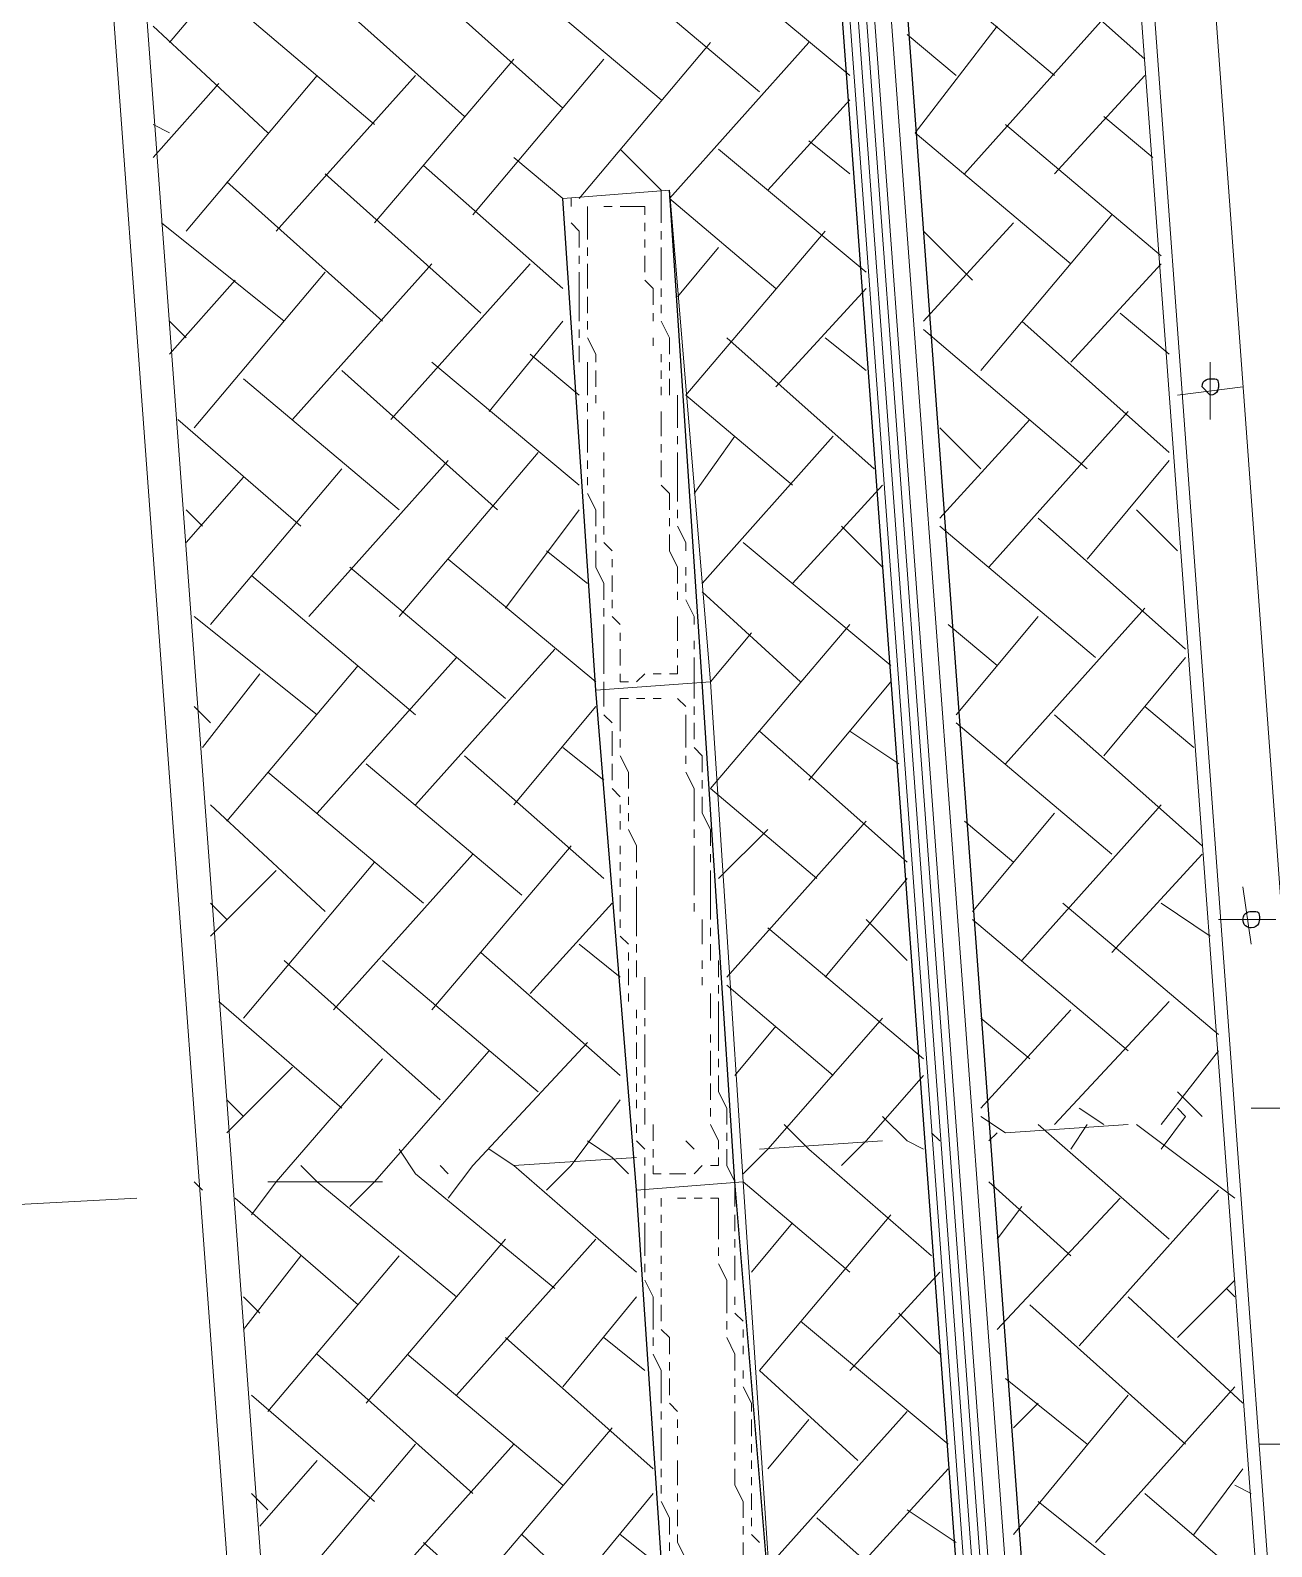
# Model space of a CAD drawing. Header units: millimetres. Extents: x 2928 to 3112, y 1220 to 1280.
# Drawn here: x 2999.112 to 2999.617, y 1264.229 to 1264.846 of the extents above; entities that cross this region are included whole.
import ezdxf

# ---------------------------------------------------------------- set-up
doc = ezdxf.new("R2010")
doc.units = ezdxf.units.MM

msp = doc.modelspace()

# ---------------------------------------------------------------- linework, layer by layer
at = {"color": 252, "linetype": 'Continuous', "lineweight": 5, "true_color": 0x989898}
for points in [[(3000.5255, 1266.90065), (2999.21881, 1266.80732), (2999.00214, 1266.79065), (2999.01881, 1266.58065), (2999.35881, 1261.95725), (3000.88217, 1262.07059), (3002.40886, 1262.18392), (3002.06885, 1266.80399), (3002.05218, 1267.01399), (3001.83885, 1266.99732)], [(3000.52883, 1266.88732), (2999.22548, 1266.79065), (2999.01881, 1266.77732), (2999.03214, 1266.57398), (2999.37215, 1261.97392), (3000.88217, 1262.08392), (3002.39219, 1262.19725), (3002.05552, 1266.79732), (3002.03885, 1266.99732), (3001.83218, 1266.98399)], [(2999.44215, 1266.50398), (2999.75215, 1262.30392), (3000.85883, 1262.38726), (3001.96552, 1262.47059), (3001.65885, 1266.66398), (3000.54883, 1266.58398)], [(2999.33881, 1264.77396), (2999.33881, 1264.77396)], [(2999.36881, 1264.37062), (2999.36881, 1264.37062)]]:
    msp.add_lwpolyline(points, close=True, dxfattribs=at)
at = {"color": 7, "linetype": 'Continuous', "lineweight": -2, "true_color": 0x000007}
for points in [[(3001.97552, 1264.02061), (3001.76885, 1266.80065), (3000.54216, 1266.71065), (2999.31215, 1266.62065), (2999.51548, 1263.85728)], [(2999.34215, 1266.57065), (2999.54215, 1263.86061), (2999.54215, 1263.86061)]]:
    msp.add_lwpolyline(points, dxfattribs=at)
at = {"color": 7, "linetype": 'Continuous', "lineweight": 9, "true_color": 0x000007}
for points in [[(3000.54883, 1266.58065), (2999.44881, 1266.50065), (2999.75549, 1262.31059), (3000.85883, 1262.39392), (3001.96218, 1262.47392), (3001.65218, 1266.66065)], [(3000.55216, 1266.55398), (2999.47548, 1266.47398), (2999.77882, 1262.33726), (3000.8555, 1262.41726), (3001.93552, 1262.49726), (3001.62885, 1266.63398)], [(2999.34215, 1264.57729), (2999.32881, 1264.77729), (2999.37215, 1264.78062), (2999.38881, 1264.58062)], [(2999.35881, 1264.37395), (2999.34215, 1264.57729), (2999.38881, 1264.58062), (2999.40215, 1264.37728)], [(2999.37215, 1264.17395), (2999.35881, 1264.37395), (2999.40215, 1264.37728), (2999.41548, 1264.17728)]]:
    msp.add_lwpolyline(points, close=True, dxfattribs=at)
at = {"color": 9, "linetype": 'Continuous', "lineweight": 5, "true_color": 0xbababa}
for points in [[(2999.31881, 1266.57065), (2999.51882, 1263.85728), (2999.51882, 1263.85728)], [(2999.32215, 1266.57065), (2999.52215, 1263.85728), (2999.52215, 1263.85728)], [(2999.32548, 1266.57065), (2999.52548, 1263.85728), (2999.52548, 1263.85728)], [(2999.32881, 1266.57065), (2999.52882, 1263.85728), (2999.52882, 1263.85728)], [(2999.33548, 1266.57065), (2999.53548, 1263.86061), (2999.53548, 1263.86061)], [(2999.33548, 1266.57065), (2999.53548, 1263.86061), (2999.53548, 1263.86061)], [(2999.34215, 1266.57065), (2999.54215, 1263.86061), (2999.54215, 1263.86061)], [(2999.16881, 1264.84062), (2999.22214, 1264.90396), (2999.22214, 1264.90396)], [(2999.50548, 1264.88729), (2999.56548, 1264.83396), (2999.56548, 1264.83396)], [(2999.38548, 1264.87729), (2999.44548, 1264.82729), (2999.44548, 1264.82729)], [(2999.46548, 1264.88063), (2999.52882, 1264.82729), (2999.52882, 1264.82729)], [(2999.26548, 1264.87063), (2999.32881, 1264.81396), (2999.32881, 1264.81396)], [(2999.30548, 1264.87063), (2999.36881, 1264.81729), (2999.36881, 1264.81729)], [(2999.34548, 1264.87396), (2999.40881, 1264.82062), (2999.40881, 1264.82062)], [(2999.18548, 1264.86396), (2999.25214, 1264.80729), (2999.25214, 1264.80729)], [(2999.22548, 1264.86729), (2999.28881, 1264.81062), (2999.28881, 1264.81062)], [(2999.16214, 1264.84729), (2999.20881, 1264.80396), (2999.20881, 1264.80396)], [(2999.47215, 1264.80396), (2999.50548, 1264.84729), (2999.50548, 1264.84729)], [(2999.49215, 1264.78729), (2999.54882, 1264.85062), (2999.54882, 1264.85062)], [(2999.33548, 1264.77729), (2999.38881, 1264.84062), (2999.38881, 1264.84062)], [(2999.37215, 1264.77729), (2999.42881, 1264.84062), (2999.42881, 1264.84062)], [(2999.46881, 1264.84396), (2999.48881, 1264.82729), (2999.48881, 1264.82729)], [(2999.25214, 1264.76729), (2999.30881, 1264.83396), (2999.30881, 1264.83396)], [(2999.29215, 1264.77062), (2999.34548, 1264.83396), (2999.34548, 1264.83396)], [(2999.17548, 1264.76396), (2999.22881, 1264.82729), (2999.22881, 1264.82729)], [(2999.21214, 1264.76396), (2999.26881, 1264.82729), (2999.26881, 1264.82729)], [(2999.52882, 1264.78729), (2999.56548, 1264.82729), (2999.56548, 1264.82729)], [(2999.16214, 1264.79396), (2999.18881, 1264.82396), (2999.18881, 1264.82396)], [(2999.41215, 1264.78062), (2999.44548, 1264.81729), (2999.44548, 1264.81729)], [(2999.54882, 1264.81062), (2999.56882, 1264.79396), (2999.56882, 1264.79396)], [(2999.16214, 1264.80729), (2999.16881, 1264.80396), (2999.16881, 1264.80396)], [(2999.47215, 1264.80396), (2999.53548, 1264.75062), (2999.53548, 1264.75062)], [(2999.50882, 1264.80729), (2999.57215, 1264.75396), (2999.57215, 1264.75396)], [(2999.35215, 1264.79729), (2999.36881, 1264.78062), (2999.36881, 1264.78062)], [(2999.39215, 1264.79729), (2999.45215, 1264.74729), (2999.45215, 1264.74729)], [(2999.42881, 1264.80062), (2999.44548, 1264.78729), (2999.44548, 1264.78729)], [(2999.27215, 1264.79062), (2999.32881, 1264.74062), (2999.32881, 1264.74062)], [(2999.30881, 1264.79396), (2999.32881, 1264.77729), (2999.32881, 1264.77729)], [(2999.19214, 1264.78396), (2999.25548, 1264.72729), (2999.25548, 1264.72729)], [(2999.23214, 1264.78729), (2999.29548, 1264.73062), (2999.29548, 1264.73062)], [(2999.37215, 1264.77729), (2999.41548, 1264.74062), (2999.41548, 1264.74062)], [(2999.49882, 1264.70729), (2999.55215, 1264.77062), (2999.55215, 1264.77062)], [(2999.16548, 1264.76729), (2999.21548, 1264.72729), (2999.21548, 1264.72729)], [(2999.47548, 1264.72729), (2999.51215, 1264.76729), (2999.51215, 1264.76729)], [(2999.37881, 1264.69729), (2999.43548, 1264.76396), (2999.43548, 1264.76396)], [(2999.47548, 1264.76396), (2999.49548, 1264.74396), (2999.49548, 1264.74396)], [(2999.37548, 1264.73729), (2999.39215, 1264.75729), (2999.39215, 1264.75729)], [(2999.17881, 1264.68396), (2999.23214, 1264.74729), (2999.23214, 1264.74729)], [(2999.21881, 1264.68729), (2999.27548, 1264.75062), (2999.27548, 1264.75062)], [(2999.25881, 1264.68729), (2999.31548, 1264.75062), (2999.31548, 1264.75062)], [(2999.53548, 1264.71062), (2999.57215, 1264.75062), (2999.57215, 1264.75062)], [(2999.16881, 1264.71396), (2999.19548, 1264.74396), (2999.19548, 1264.74396)], [(2999.41548, 1264.70062), (2999.45215, 1264.74062), (2999.45215, 1264.74062)], [(2999.55548, 1264.73062), (2999.57548, 1264.71396), (2999.57548, 1264.71396)], [(2999.16881, 1264.72729), (2999.17548, 1264.72062), (2999.17548, 1264.72062)], [(2999.29881, 1264.69062), (2999.32881, 1264.72729), (2999.32881, 1264.72729)], [(2999.47548, 1264.72396), (2999.54215, 1264.66729), (2999.54215, 1264.66729)], [(2999.51548, 1264.72729), (2999.57548, 1264.67396), (2999.57548, 1264.67396)], [(2999.39548, 1264.72062), (2999.45548, 1264.66729), (2999.45548, 1264.66729)], [(2999.43548, 1264.72062), (2999.45215, 1264.70729), (2999.45215, 1264.70729)], [(2999.27548, 1264.71062), (2999.33548, 1264.66062), (2999.33548, 1264.66062)], [(2999.31548, 1264.71396), (2999.33548, 1264.69729), (2999.33548, 1264.69729)], [(2999.19881, 1264.70396), (2999.26215, 1264.65062), (2999.26215, 1264.65062)], [(2999.23881, 1264.70729), (2999.30215, 1264.65062), (2999.30215, 1264.65062)], [(2999.37881, 1264.69729), (2999.42215, 1264.66062), (2999.42215, 1264.66062)], [(2999.50215, 1264.62729), (2999.55882, 1264.69062), (2999.55882, 1264.69062)], [(2999.17214, 1264.68729), (2999.22214, 1264.64396), (2999.22214, 1264.64396)], [(2999.48215, 1264.64729), (2999.51882, 1264.68729), (2999.51882, 1264.68729)], [(2999.38215, 1264.65729), (2999.39881, 1264.68062), (2999.39881, 1264.68062)], [(2999.38548, 1264.62062), (2999.43881, 1264.68062), (2999.43881, 1264.68062)], [(2999.48215, 1264.68396), (2999.49882, 1264.66729), (2999.49882, 1264.66729)], [(2999.26215, 1264.60729), (2999.31881, 1264.67396), (2999.31881, 1264.67396)], [(2999.18548, 1264.60395), (2999.23881, 1264.66729), (2999.23881, 1264.66729)], [(2999.22548, 1264.60729), (2999.28215, 1264.67062), (2999.28215, 1264.67062)], [(2999.54215, 1264.63062), (2999.57548, 1264.67062), (2999.57548, 1264.67062)], [(2999.17548, 1264.63729), (2999.19881, 1264.66396), (2999.19881, 1264.66396)], [(2999.42215, 1264.62062), (2999.45881, 1264.66062), (2999.45881, 1264.66062)], [(2999.17548, 1264.65062), (2999.18214, 1264.64396), (2999.18214, 1264.64396)], [(2999.30548, 1264.61062), (2999.33548, 1264.65062), (2999.33548, 1264.65062)], [(2999.52215, 1264.64729), (2999.58215, 1264.59395), (2999.58215, 1264.59395)], [(2999.56215, 1264.65062), (2999.57882, 1264.63396), (2999.57882, 1264.63396)], [(2999.44215, 1264.64396), (2999.45881, 1264.62729), (2999.45881, 1264.62729)], [(2999.48215, 1264.64396), (2999.54548, 1264.59062), (2999.54548, 1264.59062)], [(2999.40215, 1264.63729), (2999.46215, 1264.58729), (2999.46215, 1264.58729)], [(2999.28215, 1264.63062), (2999.34215, 1264.58062), (2999.34215, 1264.58062)], [(2999.32215, 1264.63396), (2999.33881, 1264.62062), (2999.33881, 1264.62062)], [(2999.20214, 1264.62395), (2999.26881, 1264.56729), (2999.26881, 1264.56729)], [(2999.24214, 1264.62729), (2999.30548, 1264.57395), (2999.30548, 1264.57395)], [(2999.38548, 1264.61729), (2999.42548, 1264.58062), (2999.42548, 1264.58062)], [(2999.50882, 1264.54729), (2999.56548, 1264.61062), (2999.56548, 1264.61062)], [(2999.17881, 1264.60729), (2999.22881, 1264.56729), (2999.22881, 1264.56729)], [(2999.48881, 1264.56729), (2999.52215, 1264.60729), (2999.52215, 1264.60729)], [(2999.38881, 1264.53729), (2999.44548, 1264.60395), (2999.44548, 1264.60395)], [(2999.38881, 1264.58062), (2999.40548, 1264.60062), (2999.40548, 1264.60062)], [(2999.48548, 1264.60395), (2999.50548, 1264.58729), (2999.50548, 1264.58729)], [(2999.26881, 1264.53062), (2999.32548, 1264.59395), (2999.32548, 1264.59395)], [(2999.19214, 1264.52395), (2999.24548, 1264.58729), (2999.24548, 1264.58729)], [(2999.22881, 1264.52729), (2999.28548, 1264.59062), (2999.28548, 1264.59062)], [(2999.54882, 1264.55062), (2999.58215, 1264.59062), (2999.58215, 1264.59062)], [(2999.18214, 1264.55395), (2999.20548, 1264.58395), (2999.20548, 1264.58395)], [(2999.42881, 1264.54062), (2999.46215, 1264.58062), (2999.46215, 1264.58062)], [(2999.17881, 1264.57062), (2999.18548, 1264.56395), (2999.18548, 1264.56395)], [(2999.30881, 1264.53062), (2999.34215, 1264.57062), (2999.34215, 1264.57062)], [(2999.52882, 1264.56729), (2999.58882, 1264.51395), (2999.58882, 1264.51395)], [(2999.56548, 1264.57062), (2999.58548, 1264.55395), (2999.58548, 1264.55395)], [(2999.48881, 1264.56395), (2999.55215, 1264.51062), (2999.55215, 1264.51062)], [(2999.40881, 1264.56062), (2999.46881, 1264.50729), (2999.46881, 1264.50729)], [(2999.44548, 1264.56062), (2999.46548, 1264.54729), (2999.46548, 1264.54729)], [(2999.28881, 1264.55062), (2999.34548, 1264.50062), (2999.34548, 1264.50062)], [(2999.32881, 1264.55395), (2999.34548, 1264.54062), (2999.34548, 1264.54062)], [(2999.20881, 1264.54395), (2999.27215, 1264.49062), (2999.27215, 1264.49062)], [(2999.24881, 1264.54729), (2999.31215, 1264.49395), (2999.31215, 1264.49395)], [(2999.38881, 1264.53729), (2999.43215, 1264.50062), (2999.43215, 1264.50062)], [(2999.18548, 1264.53062), (2999.23214, 1264.48729), (2999.23214, 1264.48729)], [(2999.51548, 1264.46729), (2999.57215, 1264.53062), (2999.57215, 1264.53062)], [(2999.39548, 1264.46062), (2999.45215, 1264.52395), (2999.45215, 1264.52395)], [(2999.49215, 1264.52395), (2999.51215, 1264.50729), (2999.51215, 1264.50729)], [(2999.49548, 1264.48729), (2999.52882, 1264.52729), (2999.52882, 1264.52729)], [(2999.39215, 1264.50062), (2999.41215, 1264.52062), (2999.41215, 1264.52062)], [(2999.27548, 1264.44729), (2999.33215, 1264.51395), (2999.33215, 1264.51395)], [(2999.19881, 1264.44395), (2999.25214, 1264.50729), (2999.25214, 1264.50729)], [(2999.23548, 1264.44729), (2999.29215, 1264.51062), (2999.29215, 1264.51062)], [(2999.55215, 1264.47062), (2999.58882, 1264.51062), (2999.58882, 1264.51062)], [(2999.18548, 1264.47729), (2999.21214, 1264.50395), (2999.21214, 1264.50395)], [(2999.43548, 1264.46062), (2999.46881, 1264.50062), (2999.46881, 1264.50062)], [(2999.18548, 1264.49062), (2999.19214, 1264.48395), (2999.19214, 1264.48395)], [(2999.31548, 1264.45395), (2999.34881, 1264.49062), (2999.34881, 1264.49062)], [(2999.53215, 1264.49062), (2999.59548, 1264.43729), (2999.59548, 1264.43729)], [(2999.57215, 1264.49062), (2999.59215, 1264.47729), (2999.59215, 1264.47729)], [(2999.45215, 1264.48395), (2999.46881, 1264.46729), (2999.46881, 1264.46729)], [(2999.49548, 1264.48395), (2999.55882, 1264.43062), (2999.55882, 1264.43062)], [(2999.41215, 1264.48062), (2999.47548, 1264.42729), (2999.47548, 1264.42729)], [(2999.29548, 1264.47062), (2999.35215, 1264.42062), (2999.35215, 1264.42062)], [(2999.33548, 1264.47395), (2999.35215, 1264.46062), (2999.35215, 1264.46062)], [(2999.21548, 1264.46729), (2999.27881, 1264.41062), (2999.27881, 1264.41062)], [(2999.25548, 1264.46729), (2999.31881, 1264.41395), (2999.31881, 1264.41395)], [(2999.39548, 1264.45729), (2999.43881, 1264.42062), (2999.43881, 1264.42062)], [(2999.18881, 1264.45062), (2999.23881, 1264.40729), (2999.23881, 1264.40729)], [(2999.52882, 1264.40062), (2999.57548, 1264.45062), (2999.57548, 1264.45062)], [(2999.40215, 1264.38062), (2999.41215, 1264.39062), (2999.45881, 1264.44395)], [(2999.49882, 1264.40729), (2999.53548, 1264.44729), (2999.53548, 1264.44729)], [(2999.49882, 1264.44395), (2999.51882, 1264.42729), (2999.51882, 1264.42729)], [(2999.39881, 1264.42062), (2999.41548, 1264.44062), (2999.41548, 1264.44062)], [(2999.29215, 1264.38395), (2999.33881, 1264.43395), (2999.33881, 1264.43395)], [(2999.21214, 1264.37728), (2999.25548, 1264.42729), (2999.25548, 1264.42729)], [(2999.25214, 1264.37728), (2999.29881, 1264.43062), (2999.29881, 1264.43062)], [(2999.57215, 1264.40062), (2999.59548, 1264.43062), (2999.59548, 1264.43062)], [(2999.19214, 1264.39729), (2999.21881, 1264.42395), (2999.21881, 1264.42395)], [(2999.44215, 1264.38395), (2999.45215, 1264.39395), (2999.47548, 1264.42062)], [(2999.57882, 1264.41395), (2999.58882, 1264.40395), (2999.58882, 1264.40395)], [(2999.19214, 1264.41062), (2999.19881, 1264.40395), (2999.19881, 1264.40395)], [(2999.33215, 1264.38395), (2999.35215, 1264.41062), (2999.35215, 1264.41062)], [(2999.53882, 1264.40729), (2999.54882, 1264.40062), (2999.54882, 1264.40062)], [(2999.41881, 1264.40062), (2999.42881, 1264.39062), (2999.47881, 1264.34728)], [(2999.45881, 1264.40395), (2999.46881, 1264.39395), (2999.47548, 1264.39062)], [(2999.49882, 1264.40395), (2999.50882, 1264.39729), (2999.50882, 1264.39729)], [(2999.52215, 1264.40062), (2999.57548, 1264.35395), (2999.57548, 1264.35395)], [(2999.53548, 1264.39062), (2999.54215, 1264.40062), (2999.54215, 1264.40062)], [(2999.56215, 1264.40062), (2999.60215, 1264.37062), (2999.60215, 1264.37062)], [(2999.57215, 1264.39062), (2999.58215, 1264.40395), (2999.58215, 1264.40395)], [(2999.50215, 1264.39395), (2999.50548, 1264.39729), (2999.50548, 1264.39729)], [(2999.26215, 1264.39062), (2999.26881, 1264.38062), (2999.26881, 1264.38062)], [(2999.29881, 1264.39062), (2999.30881, 1264.38395), (2999.30881, 1264.38395)], [(2999.33881, 1264.39395), (2999.34881, 1264.38728), (2999.34881, 1264.38728)], [(2999.22214, 1264.38395), (2999.22881, 1264.37728), (2999.22881, 1264.37728)], [(2999.28215, 1264.37062), (2999.29215, 1264.38395), (2999.29215, 1264.38395)], [(2999.30881, 1264.38395), (2999.35881, 1264.34062), (2999.35881, 1264.34062)], [(2999.32215, 1264.37395), (2999.33215, 1264.38395), (2999.33215, 1264.38395)], [(2999.34881, 1264.38728), (2999.35548, 1264.38062), (2999.35548, 1264.38062)], [(2999.20214, 1264.36395), (2999.21214, 1264.37728), (2999.21214, 1264.37728)], [(2999.22881, 1264.37728), (2999.28548, 1264.33062), (2999.28548, 1264.33062)], [(2999.24214, 1264.36728), (2999.25214, 1264.37728), (2999.25214, 1264.37728)], [(2999.26881, 1264.38062), (2999.32548, 1264.33395), (2999.32548, 1264.33395)], [(2999.40215, 1264.37728), (2999.44548, 1264.34062), (2999.44548, 1264.34062)], [(2999.50215, 1264.37728), (2999.53548, 1264.34728), (2999.53548, 1264.34728)], [(2999.19548, 1264.37062), (2999.24548, 1264.32728), (2999.24548, 1264.32728)], [(2999.50548, 1264.31728), (2999.55548, 1264.37062), (2999.55548, 1264.37062)], [(2999.53882, 1264.31062), (2999.59548, 1264.37395), (2999.59548, 1264.37395)], [(2999.40881, 1264.30062), (2999.46215, 1264.36395), (2999.46215, 1264.36395)], [(2999.50548, 1264.35395), (2999.51548, 1264.36728), (2999.51548, 1264.36728)], [(2999.40548, 1264.34062), (2999.42215, 1264.36062), (2999.42215, 1264.36062)], [(2999.24881, 1264.28728), (2999.30548, 1264.35395), (2999.30548, 1264.35395)], [(2999.28548, 1264.29062), (2999.34215, 1264.35395), (2999.34215, 1264.35395)], [(2999.19881, 1264.31728), (2999.22214, 1264.34728), (2999.22214, 1264.34728)], [(2999.20881, 1264.28395), (2999.26215, 1264.34728), (2999.26215, 1264.34728)], [(2999.44548, 1264.30062), (2999.48215, 1264.34062), (2999.48215, 1264.34062)], [(2999.57882, 1264.31395), (2999.60215, 1264.33728), (2999.60215, 1264.33728)], [(2999.59882, 1264.33395), (2999.60215, 1264.33062), (2999.60215, 1264.33062)], [(2999.19881, 1264.33062), (2999.20548, 1264.32395), (2999.20548, 1264.32395)], [(2999.32881, 1264.29395), (2999.35881, 1264.33062), (2999.35881, 1264.33062)], [(2999.51882, 1264.32728), (2999.58215, 1264.27062), (2999.58215, 1264.27062)], [(2999.55882, 1264.33062), (2999.60548, 1264.28728), (2999.60548, 1264.28728)], [(2999.42548, 1264.32062), (2999.48548, 1264.27062), (2999.48548, 1264.27062)], [(2999.46548, 1264.32395), (2999.48215, 1264.30728), (2999.48215, 1264.30728)], [(2999.30548, 1264.31395), (2999.36548, 1264.26062), (2999.36548, 1264.26062)], [(2999.34548, 1264.31395), (2999.36215, 1264.30062), (2999.36215, 1264.30062)], [(2999.22881, 1264.30728), (2999.29215, 1264.25062), (2999.29215, 1264.25062)], [(2999.26548, 1264.30728), (2999.32881, 1264.25395), (2999.32881, 1264.25395)], [(2999.40881, 1264.30062), (2999.44881, 1264.26395), (2999.44881, 1264.26395)], [(2999.50882, 1264.29728), (2999.54215, 1264.27062), (2999.54215, 1264.27062)], [(2999.20214, 1264.29062), (2999.25214, 1264.24728), (2999.25214, 1264.24728)], [(2999.51215, 1264.23395), (2999.55882, 1264.29062), (2999.55882, 1264.29062)], [(2999.54548, 1264.23062), (2999.60215, 1264.29395), (2999.60215, 1264.29395)], [(2999.41215, 1264.22062), (2999.46881, 1264.28395), (2999.46881, 1264.28395)], [(2999.51215, 1264.27728), (2999.52215, 1264.28728), (2999.52215, 1264.28728)], [(2999.29215, 1264.21062), (2999.34881, 1264.27728), (2999.34881, 1264.27728)], [(2999.41215, 1264.26062), (2999.42881, 1264.28062), (2999.42881, 1264.28062)], [(2999.21548, 1264.20728), (2999.26881, 1264.27062), (2999.26881, 1264.27062)], [(2999.25214, 1264.20728), (2999.30881, 1264.27062), (2999.30881, 1264.27062)], [(2999.20548, 1264.23728), (2999.22881, 1264.26395), (2999.22881, 1264.26395)], [(2999.45215, 1264.22395), (2999.48548, 1264.26062), (2999.48548, 1264.26062)], [(2999.58548, 1264.23395), (2999.60548, 1264.26062), (2999.60548, 1264.26062)], [(2999.60215, 1264.25395), (2999.60882, 1264.25062), (2999.60882, 1264.25062)], [(2999.20214, 1264.25062), (2999.20881, 1264.24395), (2999.20881, 1264.24395)], [(2999.33548, 1264.21395), (2999.36548, 1264.25062), (2999.36548, 1264.25062)], [(2999.52215, 1264.24728), (2999.58882, 1264.19395), (2999.58882, 1264.19395)], [(2999.56548, 1264.25062), (2999.61215, 1264.21062), (2999.61215, 1264.21062)], [(2999.43215, 1264.24062), (2999.49215, 1264.18728), (2999.49215, 1264.18728)], [(2999.46881, 1264.24395), (2999.48881, 1264.23062), (2999.48881, 1264.23062)], [(2999.27215, 1264.23062), (2999.33548, 1264.17395), (2999.33548, 1264.17395)], [(2999.31215, 1264.23395), (2999.36881, 1264.18062), (2999.36881, 1264.18062)], [(2999.35215, 1264.23395), (2999.36881, 1264.22062), (2999.36881, 1264.22062)]]:
    msp.add_lwpolyline(points, dxfattribs=at)
at = {"color": 253, "linetype": 'Continuous', "lineweight": -2, "true_color": 0x9a9a9a}
for points in [[(2999.34215, 1264.57729), (2999.32881, 1264.77729), (2999.32881, 1264.77729)], [(2999.38548, 1264.58062), (2999.37215, 1264.78062), (2999.37215, 1264.78062)], [(2999.39881, 1264.37728), (2999.38548, 1264.58062), (2999.38548, 1264.58062)], [(2999.35881, 1264.37395), (2999.34215, 1264.57729), (2999.34215, 1264.57729)], [(2999.41548, 1264.17728), (2999.39881, 1264.37728), (2999.39881, 1264.37728)], [(2999.37215, 1264.17395), (2999.35881, 1264.37395), (2999.35881, 1264.37395)]]:
    msp.add_lwpolyline(points, dxfattribs=at)
at = {"color": 252, "linetype": 'Continuous', "lineweight": 5, "true_color": 0x989898}
for points in [[(2999.33215, 1264.77396), (2999.33215, 1264.77729), (2999.33215, 1264.77729)], [(2999.36881, 1264.78062), (2999.36881, 1264.77396), (2999.36881, 1264.77396)], [(2999.33881, 1264.76729), (2999.33881, 1264.77396), (2999.33881, 1264.77396)], [(2999.34548, 1264.77396), (2999.34881, 1264.77396), (2999.34881, 1264.77396)], [(2999.35215, 1264.77396), (2999.35881, 1264.77396), (2999.35881, 1264.77396)], [(2999.35881, 1264.77396), (2999.36215, 1264.77396), (2999.36215, 1264.77062)], [(2999.36881, 1264.77396), (2999.36881, 1264.76729), (2999.36881, 1264.76729)], [(2999.33548, 1264.76396), (2999.33215, 1264.76729), (2999.33215, 1264.76729)], [(2999.33881, 1264.76062), (2999.33881, 1264.76729), (2999.33881, 1264.76729)], [(2999.36215, 1264.76729), (2999.36215, 1264.76396), (2999.36215, 1264.76396)], [(2999.33548, 1264.75729), (2999.33548, 1264.76396), (2999.33548, 1264.76396)], [(2999.36215, 1264.76062), (2999.36215, 1264.75729), (2999.36215, 1264.75729)], [(2999.36881, 1264.76396), (2999.36881, 1264.76062), (2999.36881, 1264.76062)], [(2999.33548, 1264.75062), (2999.33548, 1264.75396), (2999.33548, 1264.75396)], [(2999.33881, 1264.75396), (2999.33881, 1264.75729), (2999.33881, 1264.75729)], [(2999.36215, 1264.75396), (2999.36215, 1264.74729), (2999.36215, 1264.74729)], [(2999.36881, 1264.75729), (2999.36881, 1264.75062), (2999.36881, 1264.75062)], [(2999.33548, 1264.74062), (2999.33548, 1264.74729), (2999.33548, 1264.74729)], [(2999.33881, 1264.74396), (2999.33881, 1264.75062), (2999.33881, 1264.75062)], [(2999.36881, 1264.75062), (2999.36881, 1264.74396), (2999.36881, 1264.74396)], [(2999.33548, 1264.73396), (2999.33548, 1264.74062), (2999.33548, 1264.74062)], [(2999.33881, 1264.74062), (2999.33881, 1264.74396), (2999.33881, 1264.74396)], [(2999.36215, 1264.74396), (2999.36548, 1264.74062), (2999.36548, 1264.74062)], [(2999.36548, 1264.74062), (2999.36548, 1264.73396), (2999.36548, 1264.73396)], [(2999.36881, 1264.74062), (2999.36881, 1264.73729), (2999.36881, 1264.73729)], [(2999.33548, 1264.72729), (2999.33548, 1264.73396), (2999.33548, 1264.73396)], [(2999.33881, 1264.73062), (2999.33881, 1264.73729), (2999.33881, 1264.73729)], [(2999.36881, 1264.73396), (2999.36881, 1264.73062), (2999.36881, 1264.73062)], [(2999.36548, 1264.73062), (2999.36548, 1264.72729), (2999.36548, 1264.72729)], [(2999.33548, 1264.72062), (2999.33548, 1264.72396), (2999.33548, 1264.72396)], [(2999.33881, 1264.72396), (2999.33881, 1264.72729), (2999.33881, 1264.72729)], [(2999.36881, 1264.72729), (2999.37215, 1264.72062), (2999.37215, 1264.72062)], [(2999.33548, 1264.71062), (2999.33548, 1264.71729), (2999.33548, 1264.71729)], [(2999.34215, 1264.71396), (2999.33881, 1264.72062), (2999.33881, 1264.72062)], [(2999.36548, 1264.72062), (2999.36548, 1264.71729), (2999.36548, 1264.71729)], [(2999.37215, 1264.72062), (2999.37215, 1264.71396), (2999.37215, 1264.71396)], [(2999.33881, 1264.70396), (2999.33881, 1264.71062), (2999.33881, 1264.71062)], [(2999.34215, 1264.71062), (2999.34215, 1264.71396), (2999.34215, 1264.71396)], [(2999.36881, 1264.71396), (2999.36881, 1264.71062), (2999.36881, 1264.71062)], [(2999.37215, 1264.71062), (2999.37215, 1264.70729), (2999.37215, 1264.70729)], [(2999.59215, 1264.71062), (2999.59215, 1264.68729), (2999.59215, 1264.68729)], [(2999.33881, 1264.69729), (2999.33881, 1264.70396), (2999.33881, 1264.70396)], [(2999.34215, 1264.70062), (2999.34215, 1264.70729), (2999.34215, 1264.70729)], [(2999.36881, 1264.70729), (2999.36881, 1264.70396), (2999.36881, 1264.70396)], [(2999.37215, 1264.70396), (2999.37215, 1264.69729), (2999.37215, 1264.69729)], [(2999.34215, 1264.69396), (2999.34215, 1264.69729), (2999.34215, 1264.69729)], [(2999.36881, 1264.70062), (2999.36881, 1264.69729), (2999.36881, 1264.69729)], [(2999.37548, 1264.69729), (2999.37548, 1264.69062), (2999.37548, 1264.69062)], [(2999.57882, 1264.69729), (2999.60548, 1264.70062), (2999.60548, 1264.70062)], [(2999.33881, 1264.69062), (2999.33881, 1264.69396), (2999.33881, 1264.69396)], [(2999.34548, 1264.68729), (2999.34548, 1264.69062), (2999.34548, 1264.69062)], [(2999.36881, 1264.69062), (2999.36881, 1264.68729), (2999.36881, 1264.68729)], [(2999.37548, 1264.69062), (2999.37548, 1264.68396), (2999.37548, 1264.68396)], [(2999.33881, 1264.68062), (2999.33881, 1264.68729), (2999.33881, 1264.68729)], [(2999.36881, 1264.68729), (2999.36881, 1264.68062), (2999.36881, 1264.68062)], [(2999.33881, 1264.67396), (2999.33881, 1264.68062), (2999.33881, 1264.68062)], [(2999.34548, 1264.68062), (2999.34548, 1264.68396), (2999.34548, 1264.68396)], [(2999.37548, 1264.68062), (2999.37548, 1264.67729), (2999.37548, 1264.67729)], [(2999.34548, 1264.67062), (2999.34548, 1264.67396), (2999.34548, 1264.67396)], [(2999.36881, 1264.67729), (2999.36881, 1264.67396), (2999.36881, 1264.67396)], [(2999.37548, 1264.67396), (2999.37548, 1264.66729), (2999.37548, 1264.66729)], [(2999.33881, 1264.66729), (2999.33881, 1264.67062), (2999.33881, 1264.67062)], [(2999.34548, 1264.66396), (2999.34548, 1264.66729), (2999.34548, 1264.66729)], [(2999.36881, 1264.67062), (2999.36881, 1264.66396), (2999.36881, 1264.66396)], [(2999.37548, 1264.66729), (2999.37548, 1264.66062), (2999.37548, 1264.66062)], [(2999.33881, 1264.66062), (2999.33881, 1264.66396), (2999.33881, 1264.66396)], [(2999.34548, 1264.65729), (2999.34548, 1264.66062), (2999.34548, 1264.66062)], [(2999.36881, 1264.66062), (2999.37215, 1264.65729), (2999.37215, 1264.65729)], [(2999.37548, 1264.66062), (2999.37548, 1264.65396), (2999.37548, 1264.65396)], [(2999.34215, 1264.65062), (2999.33881, 1264.65729), (2999.33881, 1264.65729)], [(2999.34548, 1264.64729), (2999.34548, 1264.65396), (2999.34548, 1264.65396)], [(2999.37215, 1264.65729), (2999.37215, 1264.65062), (2999.37215, 1264.65062)], [(2999.34215, 1264.64396), (2999.34215, 1264.65062), (2999.34215, 1264.65062)], [(2999.37215, 1264.64729), (2999.37215, 1264.64396), (2999.37215, 1264.64396)], [(2999.37548, 1264.65062), (2999.37548, 1264.64729), (2999.37548, 1264.64729)], [(2999.34548, 1264.64062), (2999.34548, 1264.64396), (2999.34548, 1264.64396)], [(2999.37548, 1264.64396), (2999.37881, 1264.63729), (2999.37881, 1264.63729)], [(2999.34215, 1264.63729), (2999.34215, 1264.64062), (2999.34215, 1264.64062)], [(2999.34881, 1264.63396), (2999.34548, 1264.63729), (2999.34548, 1264.63729)], [(2999.37215, 1264.64062), (2999.37215, 1264.63396), (2999.37215, 1264.63396)], [(2999.37881, 1264.63729), (2999.37881, 1264.63396), (2999.37881, 1264.63396)], [(2999.34215, 1264.62729), (2999.34215, 1264.63396), (2999.34215, 1264.63396)], [(2999.34881, 1264.62729), (2999.34881, 1264.63062), (2999.34881, 1264.63062)], [(2999.37215, 1264.63396), (2999.37548, 1264.62729), (2999.37548, 1264.62729)], [(2999.34548, 1264.62062), (2999.34215, 1264.62729), (2999.34215, 1264.62729)], [(2999.34881, 1264.61729), (2999.34881, 1264.62395), (2999.34881, 1264.62395)], [(2999.37548, 1264.62729), (2999.37548, 1264.62062), (2999.37548, 1264.62062)], [(2999.37881, 1264.62729), (2999.37881, 1264.62395), (2999.37881, 1264.62395)], [(2999.34548, 1264.61395), (2999.34548, 1264.62062), (2999.34548, 1264.62062)], [(2999.37548, 1264.61729), (2999.37548, 1264.61395), (2999.37548, 1264.61395)], [(2999.37881, 1264.62062), (2999.37881, 1264.61729), (2999.37881, 1264.61729)], [(2999.34548, 1264.60729), (2999.34548, 1264.61062), (2999.34548, 1264.61062)], [(2999.34881, 1264.61062), (2999.34881, 1264.61395), (2999.34881, 1264.61395)], [(2999.37881, 1264.61395), (2999.38215, 1264.60729), (2999.38215, 1264.60729)], [(2999.35215, 1264.60395), (2999.34881, 1264.60729), (2999.34881, 1264.60729)], [(2999.37548, 1264.60729), (2999.37548, 1264.60395), (2999.37548, 1264.60395)], [(2999.38215, 1264.60729), (2999.38215, 1264.60395), (2999.38215, 1264.60395)], [(2999.34548, 1264.59729), (2999.34548, 1264.60395), (2999.34548, 1264.60395)], [(2999.35215, 1264.59729), (2999.35215, 1264.60062), (2999.35215, 1264.60062)], [(2999.37548, 1264.60395), (2999.37548, 1264.59729), (2999.37548, 1264.59729)], [(2999.34548, 1264.59062), (2999.34548, 1264.59729), (2999.34548, 1264.59729)], [(2999.35215, 1264.58729), (2999.35215, 1264.59395), (2999.35215, 1264.59395)], [(2999.37548, 1264.59395), (2999.37548, 1264.59062), (2999.37548, 1264.59062)], [(2999.38215, 1264.59729), (2999.38215, 1264.59395), (2999.38215, 1264.59395)], [(2999.34548, 1264.58395), (2999.34548, 1264.59062), (2999.34548, 1264.59062)], [(2999.37548, 1264.58729), (2999.37548, 1264.58395), (2999.37215, 1264.58395)], [(2999.38215, 1264.59062), (2999.38215, 1264.58395), (2999.38215, 1264.58395)], [(2999.34548, 1264.57729), (2999.34548, 1264.58062), (2999.34548, 1264.58062)], [(2999.35548, 1264.58062), (2999.35215, 1264.58062), (2999.35215, 1264.58395)], [(2999.36215, 1264.58395), (2999.35881, 1264.58062), (2999.35881, 1264.58062)], [(2999.36881, 1264.58395), (2999.36548, 1264.58395), (2999.36548, 1264.58395)], [(2999.38215, 1264.58395), (2999.38215, 1264.58062), (2999.38215, 1264.58062)], [(2999.38215, 1264.58062), (2999.38215, 1264.57395), (2999.38215, 1264.57395)], [(2999.34548, 1264.57062), (2999.34548, 1264.57729), (2999.34548, 1264.57729)], [(2999.35215, 1264.57395), (2999.35548, 1264.57395), (2999.35548, 1264.57395)], [(2999.35215, 1264.56729), (2999.35215, 1264.57395), (2999.35215, 1264.57395)], [(2999.35881, 1264.57395), (2999.36215, 1264.57395), (2999.36215, 1264.57395)], [(2999.36548, 1264.57395), (2999.36881, 1264.57395), (2999.36881, 1264.57395)], [(2999.37548, 1264.57395), (2999.37548, 1264.57395), (2999.37881, 1264.57062)], [(2999.34881, 1264.56395), (2999.34548, 1264.56729), (2999.34548, 1264.56729)], [(2999.35215, 1264.56062), (2999.35215, 1264.56729), (2999.35215, 1264.56729)], [(2999.37881, 1264.56729), (2999.37881, 1264.56062), (2999.37881, 1264.56062)], [(2999.38215, 1264.57062), (2999.38215, 1264.56729), (2999.38215, 1264.56729)], [(2999.38215, 1264.56395), (2999.38215, 1264.55729), (2999.38215, 1264.55729)], [(2999.34881, 1264.55395), (2999.34881, 1264.56062), (2999.34881, 1264.56062)], [(2999.35215, 1264.55395), (2999.35215, 1264.55729), (2999.35215, 1264.55729)], [(2999.37881, 1264.56062), (2999.37881, 1264.55395), (2999.37881, 1264.55395)], [(2999.34881, 1264.55062), (2999.34881, 1264.55395), (2999.34881, 1264.55395)], [(2999.35548, 1264.54395), (2999.35215, 1264.55062), (2999.35215, 1264.55062)], [(2999.37881, 1264.55062), (2999.37881, 1264.54729), (2999.37881, 1264.54729)], [(2999.38215, 1264.55395), (2999.38548, 1264.55062), (2999.38548, 1264.55062)], [(2999.38548, 1264.55062), (2999.38548, 1264.54395), (2999.38548, 1264.54395)], [(2999.34881, 1264.54062), (2999.34881, 1264.54729), (2999.34881, 1264.54729)], [(2999.35548, 1264.53729), (2999.35548, 1264.54395), (2999.35548, 1264.54395)], [(2999.37881, 1264.54395), (2999.38215, 1264.53729), (2999.38215, 1264.53729)], [(2999.35215, 1264.53395), (2999.34881, 1264.53729), (2999.34881, 1264.53729)], [(2999.38215, 1264.53729), (2999.38215, 1264.53062), (2999.38215, 1264.53062)], [(2999.38548, 1264.54062), (2999.38548, 1264.53729), (2999.38548, 1264.53729)], [(2999.35215, 1264.52729), (2999.35215, 1264.53062), (2999.35215, 1264.53062)], [(2999.35548, 1264.53062), (2999.35548, 1264.53395), (2999.35548, 1264.53395)], [(2999.38215, 1264.53062), (2999.38215, 1264.52395), (2999.38215, 1264.52395)], [(2999.38548, 1264.53395), (2999.38548, 1264.52729), (2999.38548, 1264.52729)], [(2999.35215, 1264.52062), (2999.35215, 1264.52395), (2999.35215, 1264.52395)], [(2999.35548, 1264.52395), (2999.35548, 1264.52729), (2999.35548, 1264.52729)], [(2999.38548, 1264.52729), (2999.38881, 1264.52062), (2999.38881, 1264.52062)], [(2999.35881, 1264.51395), (2999.35548, 1264.52062), (2999.35548, 1264.52062)], [(2999.38215, 1264.52062), (2999.38215, 1264.51729), (2999.38215, 1264.51729)], [(2999.38881, 1264.52062), (2999.38881, 1264.51395), (2999.38881, 1264.51395)], [(2999.35215, 1264.51062), (2999.35215, 1264.51395), (2999.35215, 1264.51395)], [(2999.35881, 1264.50729), (2999.35881, 1264.51395), (2999.35881, 1264.51395)], [(2999.38215, 1264.51395), (2999.38215, 1264.50729), (2999.38215, 1264.50729)], [(2999.35215, 1264.50395), (2999.35215, 1264.50729), (2999.35215, 1264.50729)], [(2999.38215, 1264.50729), (2999.38215, 1264.50062), (2999.38215, 1264.50062)], [(2999.38881, 1264.51062), (2999.38881, 1264.50729), (2999.38881, 1264.50729)], [(2999.35215, 1264.49729), (2999.35215, 1264.50062), (2999.35215, 1264.50062)], [(2999.35881, 1264.50062), (2999.35881, 1264.50395), (2999.35881, 1264.50395)], [(2999.38215, 1264.50062), (2999.38215, 1264.49395), (2999.38215, 1264.49395)], [(2999.38881, 1264.50395), (2999.38881, 1264.49729), (2999.38881, 1264.49729)], [(2999.35215, 1264.48729), (2999.35215, 1264.49395), (2999.35215, 1264.49395)], [(2999.35881, 1264.49062), (2999.35881, 1264.49729), (2999.35881, 1264.49729)], [(2999.38881, 1264.49729), (2999.38881, 1264.49062), (2999.38881, 1264.49062)], [(2999.60548, 1264.49729), (2999.60882, 1264.47395), (2999.60882, 1264.47395)], [(2999.35881, 1264.48395), (2999.35881, 1264.49062), (2999.35881, 1264.49062)], [(2999.38215, 1264.49062), (2999.38215, 1264.48729), (2999.38215, 1264.48729)], [(2999.38881, 1264.49062), (2999.38881, 1264.48395), (2999.38881, 1264.48395)], [(2999.35215, 1264.48062), (2999.35215, 1264.48395), (2999.35215, 1264.48395)], [(2999.35881, 1264.47729), (2999.35881, 1264.48395), (2999.35881, 1264.48395)], [(2999.38548, 1264.48395), (2999.38548, 1264.47729), (2999.38548, 1264.47729)], [(2999.59548, 1264.48395), (2999.61882, 1264.48395), (2999.61882, 1264.48395)], [(2999.35548, 1264.47395), (2999.35215, 1264.47729), (2999.35215, 1264.47729)], [(2999.38548, 1264.47729), (2999.38548, 1264.47395), (2999.38548, 1264.47395)], [(2999.38881, 1264.48062), (2999.38881, 1264.47729), (2999.38881, 1264.47729)], [(2999.35548, 1264.46729), (2999.35548, 1264.47062), (2999.35548, 1264.47062)], [(2999.35881, 1264.47062), (2999.35881, 1264.47395), (2999.35881, 1264.47395)], [(2999.38881, 1264.47395), (2999.38881, 1264.46729), (2999.38881, 1264.46729)], [(2999.35548, 1264.45729), (2999.35548, 1264.46395), (2999.35548, 1264.46395)], [(2999.35881, 1264.46062), (2999.35881, 1264.46729), (2999.35881, 1264.46729)], [(2999.38548, 1264.46729), (2999.38548, 1264.46395), (2999.38548, 1264.46395)], [(2999.39215, 1264.46729), (2999.39215, 1264.46062), (2999.39215, 1264.46062)], [(2999.36215, 1264.45395), (2999.36215, 1264.46062), (2999.36215, 1264.46062)], [(2999.38548, 1264.46062), (2999.38548, 1264.45729), (2999.38548, 1264.45729)], [(2999.39215, 1264.45729), (2999.39215, 1264.45395), (2999.39215, 1264.45395)], [(2999.35548, 1264.45062), (2999.35548, 1264.45395), (2999.35548, 1264.45395)], [(2999.36215, 1264.44729), (2999.36215, 1264.45395), (2999.36215, 1264.45395)], [(2999.38881, 1264.45395), (2999.38881, 1264.44729), (2999.38881, 1264.44729)], [(2999.39215, 1264.45062), (2999.39215, 1264.44395), (2999.39215, 1264.44395)], [(2999.35881, 1264.44395), (2999.35881, 1264.44729), (2999.35881, 1264.44729)], [(2999.36215, 1264.44062), (2999.36215, 1264.44395), (2999.36215, 1264.44395)], [(2999.38881, 1264.44729), (2999.38881, 1264.44395), (2999.38881, 1264.44395)], [(2999.39215, 1264.44395), (2999.39215, 1264.43729), (2999.39215, 1264.43729)], [(2999.35881, 1264.43729), (2999.35881, 1264.44062), (2999.35881, 1264.44062)], [(2999.35881, 1264.42729), (2999.35881, 1264.43395), (2999.35881, 1264.43395)], [(2999.36215, 1264.43062), (2999.36215, 1264.43729), (2999.36215, 1264.43729)], [(2999.38881, 1264.43729), (2999.38881, 1264.43395), (2999.38881, 1264.43395)], [(2999.39215, 1264.43729), (2999.39215, 1264.43062), (2999.39215, 1264.43062)], [(2999.36215, 1264.42395), (2999.36215, 1264.43062), (2999.36215, 1264.43062)], [(2999.38881, 1264.43062), (2999.38881, 1264.42395), (2999.38881, 1264.42395)], [(2999.39215, 1264.42729), (2999.39215, 1264.42395), (2999.39215, 1264.42395)], [(2999.35881, 1264.42062), (2999.35881, 1264.42395), (2999.35881, 1264.42395)], [(2999.36215, 1264.41729), (2999.36215, 1264.42062), (2999.36215, 1264.42062)], [(2999.38881, 1264.42395), (2999.38881, 1264.42062), (2999.38881, 1264.42062)], [(2999.39215, 1264.42062), (2999.39215, 1264.41395), (2999.39215, 1264.41395)], [(2999.35881, 1264.41395), (2999.35881, 1264.41729), (2999.35881, 1264.41729)], [(2999.36215, 1264.41062), (2999.36215, 1264.41395), (2999.36215, 1264.41395)], [(2999.38881, 1264.41729), (2999.38881, 1264.41062), (2999.38881, 1264.41062)], [(2999.39215, 1264.41395), (2999.39548, 1264.40729), (2999.39548, 1264.40729)], [(2999.35881, 1264.40729), (2999.35881, 1264.41062), (2999.35881, 1264.41062)], [(2999.36215, 1264.40062), (2999.36215, 1264.40729), (2999.36215, 1264.40729)], [(2999.38881, 1264.40729), (2999.38881, 1264.40395), (2999.38881, 1264.40395)], [(2999.39548, 1264.40729), (2999.39548, 1264.40062), (2999.39548, 1264.40062)], [(2999.35881, 1264.39729), (2999.35881, 1264.40062), (2999.35881, 1264.40062)], [(2999.36548, 1264.39395), (2999.36548, 1264.40062), (2999.36548, 1264.40062)], [(2999.38881, 1264.40062), (2999.39215, 1264.39395), (2999.39215, 1264.39395)], [(2999.39548, 1264.39729), (2999.39548, 1264.39395), (2999.39548, 1264.39395)], [(2999.36215, 1264.39062), (2999.35881, 1264.39395), (2999.35881, 1264.39395)], [(2999.36548, 1264.38728), (2999.36548, 1264.39062), (2999.36548, 1264.39062)], [(2999.39215, 1264.39395), (2999.39215, 1264.39062), (2999.39215, 1264.39062)], [(2999.39548, 1264.39062), (2999.39548, 1264.38395), (2999.39548, 1264.38395)], [(2999.36215, 1264.38395), (2999.36215, 1264.38728), (2999.36215, 1264.38728)], [(2999.36881, 1264.38062), (2999.36548, 1264.38062), (2999.36548, 1264.38395)], [(2999.38548, 1264.38395), (2999.38215, 1264.38062), (2999.38215, 1264.38062)], [(2999.39215, 1264.38728), (2999.39215, 1264.38395), (2999.38881, 1264.38395)], [(2999.39548, 1264.38395), (2999.39881, 1264.37728), (2999.39881, 1264.37728)], [(2999.36215, 1264.37395), (2999.36215, 1264.38062), (2999.36215, 1264.38062)], [(2999.37881, 1264.38062), (2999.37215, 1264.38062), (2999.37215, 1264.38062)], [(2999.39881, 1264.37728), (2999.39881, 1264.37062), (2999.39881, 1264.37062)], [(2999.36215, 1264.37062), (2999.36215, 1264.37395), (2999.36215, 1264.37395)], [(2999.36881, 1264.36728), (2999.36881, 1264.37062), (2999.36881, 1264.37062)], [(2999.37548, 1264.37062), (2999.37881, 1264.37062), (2999.37881, 1264.37062)], [(2999.38215, 1264.37062), (2999.38548, 1264.37062), (2999.38548, 1264.37062)], [(2999.38881, 1264.37062), (2999.39215, 1264.37062), (2999.39215, 1264.36728)], [(2999.39881, 1264.37062), (2999.39881, 1264.36728), (2999.39881, 1264.36728)], [(2999.36215, 1264.36395), (2999.36215, 1264.36728), (2999.36215, 1264.36728)], [(2999.36881, 1264.36062), (2999.36881, 1264.36395), (2999.36881, 1264.36395)], [(2999.39215, 1264.36728), (2999.39215, 1264.36062), (2999.39215, 1264.36062)], [(2999.39881, 1264.36395), (2999.39881, 1264.35728), (2999.39881, 1264.35728)], [(2999.36215, 1264.35395), (2999.36215, 1264.36062), (2999.36215, 1264.36062)], [(2999.39215, 1264.36062), (2999.39215, 1264.35395), (2999.39215, 1264.35395)], [(2999.36215, 1264.34728), (2999.36215, 1264.35395), (2999.36215, 1264.35395)], [(2999.36881, 1264.35062), (2999.36881, 1264.35728), (2999.36881, 1264.35728)], [(2999.39881, 1264.35395), (2999.39881, 1264.35062), (2999.39881, 1264.35062)], [(2999.36881, 1264.34395), (2999.36881, 1264.34728), (2999.36881, 1264.34728)], [(2999.39215, 1264.35062), (2999.39215, 1264.34728), (2999.39215, 1264.34728)], [(2999.39881, 1264.34728), (2999.39881, 1264.34062), (2999.39881, 1264.34062)], [(2999.36215, 1264.34062), (2999.36215, 1264.34395), (2999.36215, 1264.34395)], [(2999.36881, 1264.33728), (2999.36881, 1264.34062), (2999.36881, 1264.34062)], [(2999.39215, 1264.34395), (2999.39548, 1264.33728), (2999.39548, 1264.33728)], [(2999.39881, 1264.34062), (2999.39881, 1264.33728), (2999.39881, 1264.33728)], [(2999.36548, 1264.33062), (2999.36215, 1264.33728), (2999.36215, 1264.33728)], [(2999.36881, 1264.33062), (2999.36881, 1264.33395), (2999.36881, 1264.33395)], [(2999.39548, 1264.33728), (2999.39548, 1264.33062), (2999.39548, 1264.33062)], [(2999.36548, 1264.32395), (2999.36548, 1264.33062), (2999.36548, 1264.33062)], [(2999.36881, 1264.32062), (2999.36881, 1264.32728), (2999.36881, 1264.32728)], [(2999.39548, 1264.33062), (2999.39548, 1264.32395), (2999.39548, 1264.32395)], [(2999.39881, 1264.33062), (2999.39881, 1264.32728), (2999.39881, 1264.32728)], [(2999.36548, 1264.31728), (2999.36548, 1264.32395), (2999.36548, 1264.32395)], [(2999.39548, 1264.32062), (2999.39548, 1264.31728), (2999.39548, 1264.31728)], [(2999.39881, 1264.32395), (2999.40215, 1264.32062), (2999.40215, 1264.32062)], [(2999.37215, 1264.31395), (2999.36881, 1264.31728), (2999.36881, 1264.31728)], [(2999.40215, 1264.31728), (2999.40215, 1264.31395), (2999.40215, 1264.31395)], [(2999.36548, 1264.31062), (2999.36548, 1264.31395), (2999.36548, 1264.31395)], [(2999.37215, 1264.30728), (2999.37215, 1264.31395), (2999.37215, 1264.31395)], [(2999.39548, 1264.31395), (2999.39881, 1264.30728), (2999.39881, 1264.30728)], [(2999.40215, 1264.31062), (2999.40215, 1264.30728), (2999.40215, 1264.30728)], [(2999.36881, 1264.30062), (2999.36548, 1264.30728), (2999.36548, 1264.30728)], [(2999.37215, 1264.30062), (2999.37215, 1264.30395), (2999.37215, 1264.30395)], [(2999.39881, 1264.30728), (2999.39881, 1264.30062), (2999.39881, 1264.30062)], [(2999.36881, 1264.29395), (2999.36881, 1264.30062), (2999.36881, 1264.30062)], [(2999.37215, 1264.29062), (2999.37215, 1264.29728), (2999.37215, 1264.29728)], [(2999.39881, 1264.29728), (2999.39881, 1264.29395), (2999.39881, 1264.29395)], [(2999.40215, 1264.30062), (2999.40215, 1264.29728), (2999.40215, 1264.29728)], [(2999.36881, 1264.28728), (2999.36881, 1264.29395), (2999.36881, 1264.29395)], [(2999.39881, 1264.29062), (2999.39881, 1264.28728), (2999.39881, 1264.28728)], [(2999.40215, 1264.29395), (2999.40548, 1264.28728), (2999.40548, 1264.28728)], [(2999.36881, 1264.28062), (2999.36881, 1264.28395), (2999.36881, 1264.28395)], [(2999.37548, 1264.28395), (2999.37215, 1264.28728), (2999.37215, 1264.28728)], [(2999.39881, 1264.28395), (2999.39881, 1264.27728), (2999.39881, 1264.27728)], [(2999.40548, 1264.28728), (2999.40548, 1264.28395), (2999.40548, 1264.28395)], [(2999.36881, 1264.27062), (2999.36881, 1264.27728), (2999.36881, 1264.27728)], [(2999.37548, 1264.27728), (2999.37548, 1264.28062), (2999.37548, 1264.28062)], [(2999.39881, 1264.27728), (2999.39881, 1264.27062), (2999.39881, 1264.27062)], [(2999.40548, 1264.28062), (2999.40548, 1264.27395), (2999.40548, 1264.27395)], [(2999.37548, 1264.27062), (2999.37548, 1264.27395), (2999.37548, 1264.27395)], [(2999.36881, 1264.26395), (2999.36881, 1264.27062), (2999.36881, 1264.27062)], [(2999.39881, 1264.26728), (2999.39881, 1264.26395), (2999.39881, 1264.26395)], [(2999.40548, 1264.27062), (2999.40548, 1264.26728), (2999.40548, 1264.26728)], [(2999.61215, 1264.27062), (2999.63548, 1264.27062), (2999.63548, 1264.27062)], [(2999.36881, 1264.25728), (2999.36881, 1264.26062), (2999.36881, 1264.26062)], [(2999.37548, 1264.26062), (2999.37548, 1264.26395), (2999.37548, 1264.26395)], [(2999.37548, 1264.25395), (2999.37548, 1264.26062), (2999.37548, 1264.26062)], [(2999.39881, 1264.26062), (2999.39881, 1264.25395), (2999.39881, 1264.25395)], [(2999.40548, 1264.26395), (2999.40548, 1264.26062), (2999.40548, 1264.26062)], [(2999.36881, 1264.25062), (2999.36881, 1264.25395), (2999.36881, 1264.25395)], [(2999.39881, 1264.25395), (2999.40215, 1264.24728), (2999.40215, 1264.24728)], [(2999.40548, 1264.25728), (2999.40548, 1264.25395), (2999.40548, 1264.25395)], [(2999.37215, 1264.24062), (2999.36881, 1264.24728), (2999.36881, 1264.24728)], [(2999.37548, 1264.24728), (2999.37548, 1264.25062), (2999.37548, 1264.25062)], [(2999.40215, 1264.24728), (2999.40215, 1264.24062), (2999.40215, 1264.24062)], [(2999.40548, 1264.25062), (2999.40548, 1264.24395), (2999.40548, 1264.24395)], [(2999.37215, 1264.23395), (2999.37215, 1264.24062), (2999.37215, 1264.24062)], [(2999.37548, 1264.23728), (2999.37548, 1264.24395), (2999.37548, 1264.24395)], [(2999.40548, 1264.24062), (2999.40548, 1264.23728), (2999.40548, 1264.23728)], [(2999.40215, 1264.23728), (2999.40215, 1264.23395), (2999.40215, 1264.23395)], [(2999.37215, 1264.22728), (2999.37215, 1264.23062), (2999.37215, 1264.23062)], [(2999.37548, 1264.23062), (2999.37548, 1264.23395), (2999.37548, 1264.23395)], [(2999.37881, 1264.22395), (2999.37548, 1264.23062), (2999.37548, 1264.23062)], [(2999.40215, 1264.23062), (2999.40215, 1264.22395), (2999.40215, 1264.22395)], [(2999.40548, 1264.23395), (2999.40881, 1264.23062), (2999.40881, 1264.23062)]]:
    msp.add_lwpolyline(points, dxfattribs=at)
at = {"color": 7, "linetype": 'Continuous', "lineweight": 9, "true_color": 0x000007}
for points in [[(2999.58215, 1264.40395), (2999.57882, 1264.40729), (2999.57882, 1264.40729)], [(2999.65882, 1264.40729), (2999.60882, 1264.40729), (2999.60882, 1264.40729)], [(2999.55882, 1264.40062), (2999.50882, 1264.39729), (2999.50882, 1264.39729)], [(2999.48215, 1264.39395), (2999.47881, 1264.39729), (2999.47881, 1264.39729)], [(2999.38215, 1264.39062), (2999.37881, 1264.39395), (2999.37881, 1264.39395)], [(2999.45881, 1264.39395), (2999.40881, 1264.39062), (2999.40881, 1264.39062)], [(2999.28215, 1264.38062), (2999.27881, 1264.38395), (2999.27881, 1264.38395)], [(2999.35881, 1264.38728), (2999.30881, 1264.38395), (2999.30881, 1264.38395)], [(2999.18214, 1264.37395), (2999.17881, 1264.37728), (2999.17881, 1264.37728)], [(2999.25548, 1264.37728), (2999.20881, 1264.37728), (2999.20881, 1264.37728)], [(2999.15548, 1264.37062), (2999.09214, 1264.36728), (2999.09214, 1264.36728)]]:
    msp.add_lwpolyline(points, dxfattribs=at)
at = {"color": 7, "linetype": 'Continuous', "lineweight": -2, "true_color": 0x000007}
for points in [[(2999.59215, 1264.69729), (2999.59548, 1264.69729), (2999.59548, 1264.70062), (2999.59548, 1264.70062), (2999.59548, 1264.70062), (2999.59548, 1264.70396), (2999.59548, 1264.70396), (2999.59215, 1264.70396), (2999.59215, 1264.70396), (2999.59215, 1264.70396), (2999.58882, 1264.70396), (2999.58882, 1264.70062), (2999.58882, 1264.70062), (2999.58882, 1264.70062), (2999.59215, 1264.69729), (2999.59215, 1264.69729)], [(2999.60882, 1264.48062), (2999.61215, 1264.48062), (2999.61215, 1264.48395), (2999.61215, 1264.48395), (2999.61215, 1264.48395), (2999.61215, 1264.48729), (2999.61215, 1264.48729), (2999.60882, 1264.48729), (2999.60882, 1264.48729), (2999.60882, 1264.48729), (2999.60548, 1264.48729), (2999.60548, 1264.48395), (2999.60548, 1264.48395), (2999.60548, 1264.48062), (2999.60882, 1264.48062), (2999.60882, 1264.48062)]]:
    msp.add_open_spline(points, degree=3, knots=[0, 0, 0, 0, 0.0625, 0.0625, 0.0625, 0.0625, 0.125, 0.125, 0.125, 0.125, 0.1875, 0.1875, 0.1875, 0.1875, 1, 1, 1, 1], dxfattribs=at)

doc.saveas('drawing.dxf')
